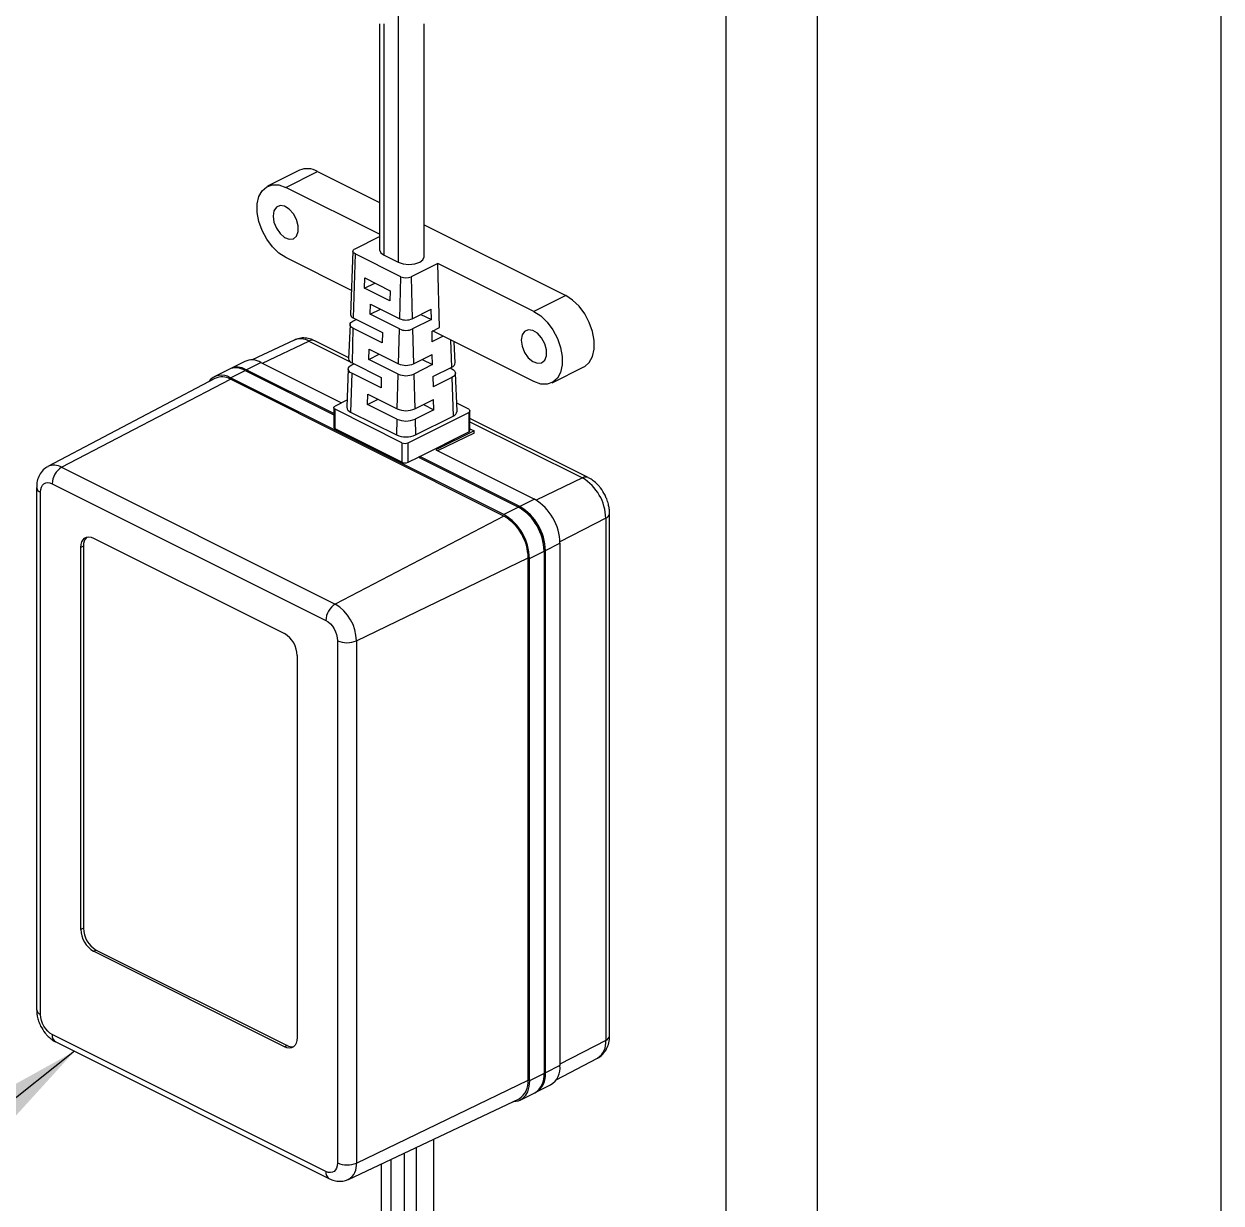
# Model space of a CAD drawing. Extents: x 7948 to 8542, y -4601 to -4181.
# Drawn here: x 8500.42 to 8541.92, y -4329.57 to -4288.7 of the extents above; entities that cross this region are included whole.
import ezdxf

# ---------------------------------------------------------------- set-up
doc = ezdxf.new("R2010")
doc.units = 0
doc.header["$LTSCALE"] = 7
doc.header["$MEASUREMENT"] = 0
doc.layers.get('0').update_dxf_attribs({"color": 2, "linetype": 'CONTINUOUS'})
doc.layers.add('TXT', color=4, linetype='CONTINUOUS')
doc.styles.add('ROMANS', font='romans')
doc.dimstyles.new('A-3', dxfattribs={"dimscale": 0, "dimtxt": 2.8, "dimasz": 2, "dimexe": 0.7, "dimexo": 0.5, "dimgap": 1, "dimtad": 1, "dimdec": 4, "dimdsep": 46, "dimtxsty": 'ROMANS', "dimcen": 0, "dimclrd": 3, "dimclre": 3, "dimclrt": 2, "dimadec": 4, "dimazin": 2, "dimtfac": 1, "dimtdec": 4, "dimtmove": 0, "dimatfit": 0, "dimfxl": 0, "dimarcsym": 0})

# ---------------------------------------------------------------- blocks, each defined once
blk = doc.blocks.new('BORDER')
blk.add_line((1, 0), (1, 1))

msp = doc.modelspace()

# ---------------------------------------------------------------- linework, layer by layer
at = {"linetype": 'Continuous'}
for p, q in [((8513.38659, -4286.13779), (8513.38659, -4288.70054)), ((8512.74588, -4288.70054), (8512.74588, -4296.53208)), ((8512.90123, -4296.71961), (8512.90123, -4288.70054)), ((8513.38659, -4288.70054), (8513.38659, -4296.96229)), ((8514.29204, -4296.77476), (8514.29204, -4288.70054)), ((8509.96789, -4293.7731), (8508.86481, -4294.32464)), ((8509.49269, -4294.36452), (8510.59578, -4293.81297)), ((8510.59578, -4293.81297), (8512.74588, -4294.88803)), ((8512.74588, -4295.99111), (8509.49269, -4294.36452)), ((8514.29204, -4295.6611), (8519.19986, -4298.11501)), ((8511.89707, -4296.4933), (8512.74588, -4296.0689)), ((8511.76921, -4297.93457), (8509.49269, -4296.79632)), ((8511.82387, -4296.5792), (8511.73564, -4298.76693)), ((8511.89707, -4296.67014), (8511.83467, -4298.88996)), ((8513.48552, -4297.46437), (8511.89707, -4296.67014)), ((8512.90123, -4296.71961), (8513.38659, -4296.96229)), ((8514.7658, -4297.00107), (8513.83921, -4297.46437)), ((8518.09677, -4298.66656), (8514.7658, -4297.00107)), ((8514.8282, -4299.22089), (8514.7658, -4297.00107)), ((8512.22156, -4297.86063), (8512.23157, -4297.50436)), ((8512.22156, -4297.86063), (8512.58283, -4297.67999)), ((8512.23157, -4297.50436), (8513.11404, -4297.9456)), ((8513.44469, -4298.91684), (8513.48552, -4297.46437)), ((8513.83921, -4297.46437), (8513.88004, -4298.91684)), ((8513.10403, -4298.30186), (8512.22156, -4297.86063)), ((8513.11404, -4297.9456), (8513.10403, -4298.30186)), ((8519.19986, -4298.11501), (8518.09677, -4298.66656)), ((8512.41983, -4298.76569), (8512.42985, -4298.40942)), ((8512.42985, -4298.40942), (8513.44469, -4298.91684)), ((8511.82466, -4298.99697), (8511.93667, -4298.94096)), ((8511.83467, -4298.88996), (8512.84951, -4299.39738)), ((8512.41983, -4298.76569), (8512.78111, -4298.58505)), ((8513.43467, -4299.27311), (8512.41983, -4298.76569)), ((8513.88004, -4298.91684), (8514.53086, -4298.59143)), ((8514.1796, -4298.76706), (8514.54087, -4298.9477)), ((8514.54087, -4298.9477), (8514.53086, -4298.59143)), ((8511.72148, -4299.11805), (8511.67355, -4300.30644)), ((8511.82466, -4299.24623), (8511.79076, -4300.45206)), ((8512.83949, -4299.75365), (8511.82466, -4299.24623)), ((8513.40077, -4300.47894), (8513.43467, -4299.27311)), ((8514.54087, -4298.9477), (8513.89005, -4299.27311)), ((8513.89005, -4299.27311), (8513.92395, -4300.47894)), ((8514.55243, -4299.35878), (8514.8282, -4299.22089)), ((8514.55243, -4299.35878), (8514.56245, -4299.71504)), ((8518.09677, -4301.09836), (8514.58502, -4299.34248)), ((8509.78933, -4299.65566), (8508.32668, -4300.34706)), ((8508.68751, -4300.4606), (8510.29269, -4299.69232)), ((8510.29269, -4299.69232), (8511.72433, -4300.40814)), ((8511.67497, -4300.27123), (8510.49621, -4299.68185)), ((8512.84951, -4299.39738), (8512.83949, -4299.75365)), ((8514.9463, -4299.52312), (8514.56245, -4299.71504)), ((8515.24716, -4300.59546), (8515.22088, -4299.66041)), ((8515.36437, -4300.44985), (8515.33483, -4299.71739)), ((8512.37592, -4300.32779), (8512.38593, -4299.97152)), ((8512.37592, -4300.32779), (8512.73719, -4300.14715)), ((8512.38593, -4299.97152), (8513.40077, -4300.47894)), ((8513.92395, -4300.47894), (8514.57477, -4300.15353)), ((8514.58479, -4300.5098), (8514.57477, -4300.15353)), ((8508.07416, -4300.39754), (8507.56674, -4300.65125)), ((8508.12487, -4300.68669), (8508.63229, -4300.43298)), ((8508.63229, -4300.43298), (8511.43151, -4301.8326)), ((8511.78074, -4300.51515), (8511.84884, -4300.4811)), ((8511.79076, -4300.45206), (8512.8056, -4300.95948)), ((8513.39076, -4300.83521), (8512.37592, -4300.32779)), ((8514.58479, -4300.5098), (8513.93397, -4300.83521)), ((8514.22351, -4300.32916), (8514.58479, -4300.5098)), ((8514.59634, -4300.92087), (8515.24716, -4300.59546)), ((8518.72466, -4301.13823), (8519.82774, -4300.58669)), ((8507.03438, -4300.98732), (8501.24791, -4304.04205)), ((8501.72119, -4304.06768), (8507.57332, -4301.01651)), ((8507.52262, -4300.67331), (8507.0152, -4300.92702)), ((8507.57332, -4300.96247), (8508.08074, -4300.70876)), ((8517.05987, -4305.70574), (8507.57332, -4300.96247)), ((8517.05987, -4305.75978), (8507.57332, -4301.01651)), ((8508.08074, -4300.70876), (8511.15679, -4302.24678)), ((8511.15679, -4302.20265), (8508.12487, -4300.68669)), ((8511.65939, -4300.65756), (8511.60601, -4301.981)), ((8511.78074, -4300.80833), (8511.74299, -4302.15118)), ((8512.79558, -4301.31575), (8511.78074, -4300.80833)), ((8512.8056, -4300.95948), (8512.79558, -4301.31575)), ((8513.35686, -4302.04103), (8513.39076, -4300.83521)), ((8513.93397, -4300.83521), (8513.96786, -4302.04103)), ((8514.59634, -4300.92087), (8514.60636, -4301.27714)), ((8515.25718, -4300.95173), (8514.60636, -4301.27714)), ((8515.18908, -4300.6245), (8515.25718, -4300.65855)), ((8515.25718, -4300.95173), (8515.29493, -4302.29458)), ((8515.43191, -4302.1244), (8515.37853, -4300.80096)), ((8511.61571, -4301.7405), (8511.20248, -4301.94711)), ((8512.332, -4301.88988), (8512.34202, -4301.53361)), ((8512.332, -4301.88988), (8512.69328, -4301.70924)), ((8512.34202, -4301.53361), (8513.35686, -4302.04103)), ((8513.96786, -4302.04103), (8514.61869, -4301.71562)), ((8514.6287, -4302.07189), (8514.61869, -4301.71562)), ((8515.83544, -4302.05742), (8515.42085, -4301.85012)), ((8511.15679, -4302.00227), (8511.15679, -4302.67777)), ((8513.51896, -4303.21566), (8511.20248, -4302.05742)), ((8511.20248, -4302.73292), (8511.20248, -4302.05742)), ((8511.74299, -4302.15118), (8513.33144, -4302.94541)), ((8513.34684, -4302.3973), (8512.332, -4301.88988)), ((8513.73958, -4303.21566), (8515.83544, -4302.16773)), ((8514.6287, -4302.07189), (8513.97788, -4302.3973)), ((8514.26743, -4301.89125), (8514.6287, -4302.07189)), ((8515.83544, -4302.16773), (8515.83544, -4302.84323)), ((8515.88113, -4302.78807), (8515.88113, -4302.11258)), ((8513.34684, -4302.3973), (8513.33144, -4302.94541)), ((8513.97788, -4302.3973), (8513.99329, -4302.94541)), ((8513.99329, -4302.94541), (8515.29493, -4302.29458)), ((8519.98276, -4304.42513), (8515.88113, -4302.37431)), ((8515.88113, -4302.48654), (8519.77924, -4304.43559)), ((8513.51896, -4303.89116), (8511.20248, -4302.73292)), ((8514.13669, -4303.69261), (8515.83544, -4302.84323)), ((8516.02297, -4302.80462), (8514.69926, -4303.46647)), ((8516.02297, -4302.88696), (8514.75448, -4303.49408)), ((8515.88113, -4302.7337), (8516.02297, -4302.80462)), ((8516.02297, -4302.88696), (8516.02297, -4302.80462)), ((8513.51896, -4303.21566), (8513.51896, -4303.89116)), ((8513.73958, -4303.89116), (8513.73958, -4303.21566)), ((8514.69926, -4303.46647), (8518.11883, -4305.17626)), ((8513.73958, -4303.89116), (8514.09257, -4303.71467)), ((8514.13669, -4303.69261), (8514.09257, -4303.71467)), ((8514.09257, -4303.71467), (8517.56729, -4305.45203)), ((8517.61141, -4305.42997), (8514.13669, -4303.69261)), ((8501.72119, -4304.06768), (8511.20773, -4308.81095)), ((8501.39604, -4304.63549), (8510.88258, -4309.37877)), ((8519.77924, -4304.43559), (8518.17204, -4305.20483)), ((8500.85364, -4304.76379), (8500.85364, -4322.86718)), ((8500.99072, -4323.03264), (8500.99072, -4304.92925)), ((8517.56729, -4305.45203), (8517.05987, -4305.70574)), ((8518.11883, -4305.17626), (8517.61141, -4305.42997)), ((8517.05987, -4305.75978), (8511.20773, -4308.81095)), ((8520.5886, -4305.83154), (8519.00056, -4306.65377)), ((8520.5886, -4305.83154), (8520.5886, -4323.93493)), ((8520.71995, -4323.77238), (8520.71995, -4305.66899)), ((8502.47706, -4306.80007), (8502.38882, -4306.8442)), ((8502.47706, -4306.80007), (8502.47706, -4320.03987)), ((8502.83005, -4306.52442), (8509.44857, -4309.83368)), ((8518.49388, -4306.952), (8519.0013, -4306.69829)), ((8519.0013, -4306.69829), (8519.0013, -4324.80169)), ((8502.38882, -4320.08399), (8502.38882, -4306.8442)), ((8511.94393, -4310.0807), (8517.89821, -4307.20571)), ((8517.89821, -4325.30911), (8517.89821, -4307.20571)), ((8517.94234, -4307.22777), (8518.44976, -4306.97406)), ((8517.94234, -4325.33117), (8517.94234, -4307.22777)), ((8518.44905, -4306.9303), (8518.44976, -4306.92994)), ((8518.44976, -4306.97406), (8518.44976, -4306.92994)), ((8518.44976, -4306.97406), (8518.44976, -4325.07746)), ((8518.49388, -4325.0554), (8518.49388, -4306.952)), ((8511.2879, -4310.07784), (8511.2879, -4328.18124)), ((8511.94393, -4310.0807), (8511.94393, -4328.1841)), ((8509.88981, -4310.59469), (8509.88981, -4323.83449)), ((8502.47706, -4320.03987), (8502.38882, -4320.08399)), ((8502.83005, -4320.84501), (8502.9183, -4320.80089)), ((8509.44857, -4324.15427), (8502.83005, -4320.84501)), ((8502.9183, -4320.80089), (8509.53682, -4324.11015)), ((8510.88258, -4328.47499), (8501.39604, -4323.73172)), ((8501.51767, -4323.98485), (8511.00421, -4328.72812)), ((8509.53682, -4324.11015), (8509.44857, -4324.15427)), ((8520.5886, -4323.93493), (8519.0013, -4324.75678)), ((8518.86884, -4325.30497), (8520.29955, -4324.54969)), ((8518.44976, -4325.07746), (8517.94234, -4325.33117)), ((8519.0013, -4324.80169), (8518.49388, -4325.0554)), ((8511.94393, -4328.1841), (8517.89821, -4325.30911)), ((8518.16953, -4325.73041), (8518.67695, -4325.4767)), ((8517.61799, -4326.00618), (8518.12541, -4325.75247)), ((8511.66559, -4328.75099), (8517.58126, -4325.95466)), ((8514.62342, -4342.43733), (8514.62342, -4327.35283)), ((8513.6122, -4342.43805), (8513.6122, -4327.83083)), ((8514.02342, -4342.72569), (8514.02342, -4327.63645)), ((8512.80476, -4328.21251), (8512.80476, -4341.6384)), ((8513.13568, -4328.05608), (8513.13568, -4341.77994))]:
    msp.add_line(p, q, dxfattribs=at)
at = {"color": 1, "ltscale": 0.5}
msp.add_lwpolyline([(8473.78485, -4253.19964), (8524.75248, -4253.19964), (8524.75248, -4364.98281), (8473.78485, -4364.98281)], close=True, dxfattribs=at)
at = {"linetype": 'Continuous', "flags": 128}
for points in [[(8509.49269, -4296.79632), (8509.25511, -4296.64219), (8509.03133, -4296.42636), (8508.83436, -4296.16136), (8508.67565, -4295.86261), (8508.56443, -4295.54745), (8508.50716, -4295.23421), (8508.50716, -4294.94109), (8508.56443, -4294.68512), (8508.67565, -4294.48119), (8508.83436, -4294.34114), (8509.03133, -4294.27311), (8509.25511, -4294.28106), (8509.49269, -4294.36452)], [(8509.05146, -4295.3598), (8509.08126, -4295.56991), (8509.16662, -4295.78144), (8509.29602, -4295.96583), (8509.45198, -4296.09816), (8509.61344, -4296.16056), (8509.7586, -4296.14462), (8509.86784, -4296.05247), (8509.92642, -4295.89658), (8509.92642, -4295.69798), (8509.86784, -4295.48351), (8509.7586, -4295.28212), (8509.61344, -4295.12102), (8509.45198, -4295.02197), (8509.29602, -4294.99833), (8509.16662, -4295.05331), (8509.08126, -4295.17948), (8509.05146, -4295.3598)], [(8511.89707, -4296.67014), (8511.86597, -4296.65119), (8511.84286, -4296.62958), (8511.82863, -4296.60612), (8511.82382, -4296.58172), (8511.82863, -4296.55733), (8511.84286, -4296.53387), (8511.86597, -4296.51225), (8511.89707, -4296.4933)], [(8512.74588, -4296.53208), (8512.78626, -4296.63357), (8512.90123, -4296.71961)], [(8513.38659, -4296.96229), (8513.55866, -4297.01978), (8513.76164, -4297.03996), (8513.96462, -4297.01978), (8514.13669, -4296.96229), (8514.25167, -4296.87625), (8514.29204, -4296.77476)], [(8519.82774, -4300.58669), (8519.85819, -4300.57019), (8520.0169, -4300.43014), (8520.12812, -4300.22621), (8520.1854, -4299.97024), (8520.1854, -4299.67712), (8520.12812, -4299.36388), (8520.0169, -4299.04872), (8519.85819, -4298.74996), (8519.66122, -4298.48497), (8519.43744, -4298.26914), (8519.19986, -4298.11501)], [(8518.09677, -4298.66656), (8518.33436, -4298.82068), (8518.55814, -4299.03651), (8518.7551, -4299.30151), (8518.91381, -4299.60027), (8519.02503, -4299.91542), (8519.08231, -4300.22866), (8519.08231, -4300.52179), (8519.02503, -4300.77775), (8518.91381, -4300.98168), (8518.7551, -4301.12174), (8518.55814, -4301.18976), (8518.33436, -4301.18182), (8518.09677, -4301.09836)], [(8511.82466, -4299.24623), (8511.78082, -4299.21952), (8511.74824, -4299.18905), (8511.72818, -4299.15599), (8511.72141, -4299.1216), (8511.72818, -4299.08722), (8511.74824, -4299.05415), (8511.78082, -4299.02368), (8511.82466, -4298.99697)], [(8517.65554, -4299.66184), (8517.68533, -4299.87195), (8517.77069, -4300.08348), (8517.9001, -4300.26786), (8518.05606, -4300.40019), (8518.21752, -4300.4626), (8518.36267, -4300.44665), (8518.47192, -4300.35451), (8518.53049, -4300.19861), (8518.53049, -4300.00002), (8518.47192, -4299.78554), (8518.36267, -4299.58416), (8518.21752, -4299.42306), (8518.05606, -4299.324), (8517.9001, -4299.30037), (8517.77069, -4299.35535), (8517.68533, -4299.48152), (8517.65554, -4299.66184)], [(8511.78074, -4300.80833), (8511.72918, -4300.77691), (8511.69086, -4300.74107), (8511.66727, -4300.70218), (8511.6593, -4300.66174), (8511.66727, -4300.6213), (8511.69086, -4300.58241), (8511.72918, -4300.54657), (8511.78074, -4300.51515)], [(8515.25718, -4300.65855), (8515.30874, -4300.68997), (8515.34706, -4300.72581), (8515.37065, -4300.7647), (8515.37862, -4300.80514), (8515.37065, -4300.84559), (8515.34706, -4300.88447), (8515.30874, -4300.92032), (8515.25718, -4300.95173)], [(8511.20248, -4302.05742), (8511.18308, -4302.0456), (8511.16866, -4302.03212), (8511.15979, -4302.01748), (8511.15679, -4302.00227), (8511.15979, -4301.98705), (8511.16866, -4301.97242), (8511.18308, -4301.95893), (8511.20248, -4301.94711)], [(8515.83544, -4302.05742), (8515.85484, -4302.06924), (8515.86926, -4302.08273), (8515.87814, -4302.09736), (8515.88113, -4302.11258), (8515.87814, -4302.12779), (8515.86926, -4302.14242), (8515.85484, -4302.15591), (8515.83544, -4302.16773)], [(8502.38882, -4306.8442), (8502.3973, -4306.74301), (8502.4224, -4306.65419), (8502.46318, -4306.58115), (8502.51805, -4306.52669), (8502.58491, -4306.49292), (8502.6612, -4306.48112), (8502.74397, -4306.49176), (8502.83005, -4306.52442)], [(8509.88981, -4323.83449), (8509.88133, -4323.93568), (8509.85622, -4324.0245), (8509.81544, -4324.09754), (8509.76057, -4324.15199), (8509.69371, -4324.18577), (8509.61742, -4324.19756), (8509.53465, -4324.18693), (8509.44857, -4324.15427)], [(8517.94234, -4325.33117), (8517.92538, -4325.53354), (8517.87516, -4325.71119), (8517.79362, -4325.85727), (8517.68387, -4325.96617), (8517.55014, -4326.03372), (8517.39758, -4326.05732), (8517.36548, -4326.05666)]]:
    msp.add_lwpolyline(points, dxfattribs=at)
at = {"linetype": 'Continuous'}
for centre, radius, start, end in [((8510.24271, -4294.40908), 0.69282, 59.362022, 113.370214), ((8513.66236, -4297.06526), 0.43653, 246.101932, 293.898065), ((8511.87909, -4298.75284), 0.14414, 185.609272, 252.052082), ((8513.66236, -4298.42559), 0.53732, 246.101923, 293.89808), ((8513.66236, -4298.75925), 0.56205, 246.10195, 293.898045), ((8510.00449, -4300.17557), 0.56266, 59.188365, 112.481904), ((8510.40482, -4299.88859), 0.22604, 66.150177, 119.737536), ((8507.81316, -4301.2043), 0.60422, 58.9432, 116.349879), ((8508.31882, -4300.95706), 0.61067, 59.114539, 113.617704), ((8511.84333, -4300.28977), 0.17059, 185.609121, 252.052214), ((8513.66236, -4299.88858), 0.64572, 246.101946, 293.898048), ((8515.2003, -4300.43776), 0.16452, 286.550456, 355.78826), ((8507.27039, -4301.42726), 0.5548, 56.90559, 143.69099), ((8507.27624, -4301.51176), 0.57752, 59.041885, 114.758677), ((8507.76727, -4301.23283), 0.61067, 59.114539, 113.617704), ((8513.66236, -4300.22224), 0.67044, 246.10195, 293.898047), ((8511.80443, -4301.96152), 0.19937, 185.608888, 252.052439), ((8513.66236, -4301.35157), 0.75412, 246.101943, 293.898051), ((8515.24016, -4302.11028), 0.19227, 286.550666, 355.787983), ((8511.22513, -4302.66765), 0.06908, 188.416216, 250.862355), ((8513.66236, -4301.68523), 0.77884, 246.101938, 293.898062), ((8513.66236, -4302.19856), 0.81688, 246.101948, 293.898048), ((8515.81279, -4302.77796), 0.06908, 289.137521, 351.583997), ((8513.62927, -4302.96671), 0.27229, 246.101944, 293.898049), ((8513.62927, -4303.64221), 0.27229, 246.101944, 293.898049), ((8501.46034, -4304.50245), 0.50702, 59.037618, 114.823703), ((8502.0761, -4304.64792), 0.68017, 121.452447, 178.953529), ((8519.89133, -4304.63175), 0.22593, 66.013625, 119.7456), ((8518.93182, -4305.85952), 1.65701, 0.967802, 59.242162), ((8501.04785, -4304.74226), 0.19552, 186.680004, 253.011432), ((8516.64333, -4307.00458), 1.80669, 0.967819, 59.242128), ((8516.68745, -4306.98252), 1.80669, 0.967819, 59.242128), ((8516.68574, -4306.97437), 1.76458, 1.442955, 52.431436), ((8517.19487, -4306.72881), 1.80669, 0.967819, 59.242128), ((8516.13591, -4307.25829), 1.80669, 0.967819, 59.242128), ((8516.1821, -4307.2347), 1.71635, 0.967865, 59.242082), ((8520.51906, -4305.64109), 0.20274, 290.058332, 352.23712), ((8502.86187, -4306.77044), 0.38595, 133.245541, 184.404367), ((8511.56264, -4309.39119), 0.68017, 121.452447, 178.953529), ((8510.43692, -4310.10616), 1.50722, 0.967832, 59.242111), ((8508.98659, -4310.60995), 0.90334, 0.967776, 59.242204), ((8511.61919, -4309.32852), 0.81929, 246.148778, 293.351209), ((8503.29203, -4320.06874), 0.90334, 180.967853, 239.242127), ((8503.38028, -4320.02461), 0.90334, 180.967853, 239.242127), ((8501.04743, -4322.84615), 0.19493, 186.193912, 253.084619), ((8501.6555, -4323.76283), 0.26132, 173.161949, 238.167178), ((8520.51889, -4323.74426), 0.20301, 290.08185, 352.038068), ((8509.69956, -4323.8201), 0.33258, 240.704118, 282.126534), ((8519.95191, -4324.0109), 0.64121, 302.831375, 6.80466), ((8517.75934, -4325.16114), 0.69547, 301.760421, 6.9105), ((8517.81221, -4325.14103), 0.68702, 299.180541, 7.159751), ((8518.31088, -4324.88537), 0.69547, 301.760421, 6.9105), ((8517.22755, -4325.38041), 0.67444, 301.630552, 6.068585), ((8511.61919, -4327.43192), 0.81929, 246.148778, 293.351209), ((8511.37073, -4328.25453), 0.57751, 300.793817, 7.004886), ((8511.14209, -4328.50609), 0.26137, 173.165512, 238.128666)]:
    msp.add_arc(centre, radius, start, end, dxfattribs=at)
for points, knots in [([(8510.49482, -4299.68584), (8510.45335, -4299.66526), (8510.35044, -4299.6142), (8510.16995, -4299.58113), (8509.96937, -4299.58512), (8509.84856, -4299.6355), (8509.79207, -4299.65905)], [0, 0, 0, 0, 0.18746646, 0.46513558, 0.74989359, 1, 1, 1, 1]), ([(8501.25032, -4304.04976), (8501.22559, -4304.06057), (8501.12878, -4304.10289), (8501.0044, -4304.24018), (8500.89997, -4304.43733), (8500.85575, -4304.61653), (8500.8573, -4304.72804), (8500.85781, -4304.76477)], [0, 0, 0, 0, 0.09387156, 0.36749545, 0.62188292, 0.87545626, 1, 1, 1, 1]), ([(8520.56269, -4305.03513), (8520.51307, -4304.94774), (8520.44379, -4304.8257), (8520.31346, -4304.67162), (8520.19255, -4304.55811), (8520.07511, -4304.46909), (8519.99982, -4304.43698), (8519.98142, -4304.42914)], [0, 0, 0, 0, 0.33998105, 0.47477951, 0.69745246, 0.92606906, 1, 1, 1, 1]), ([(8520.71834, -4305.66858), (8520.71692, -4305.61453), (8520.71413, -4305.50852), (8520.67983, -4305.33919), (8520.63056, -4305.18031), (8520.58289, -4305.07835), (8520.56269, -4305.03513)], [0, 0, 0, 0, 0.25400951, 0.4982765, 0.78729535, 1, 1, 1, 1]), ([(8500.85781, -4322.86817), (8500.85677, -4322.89508), (8500.85385, -4322.97062), (8500.87614, -4323.10352), (8500.91826, -4323.26849), (8500.96835, -4323.37874), (8500.99441, -4323.43612)], [0, 0, 0, 0, 0.141705533, 0.397789176, 0.686603657, 1, 1, 1, 1]), ([(8500.99441, -4323.43612), (8501.04193, -4323.51909), (8501.10836, -4323.63508), (8501.23496, -4323.78017), (8501.35382, -4323.88482), (8501.45537, -4323.96004), (8501.51483, -4323.98258), (8501.51833, -4323.9839)], [0, 0, 0, 0, 0.36022169, 0.5035843, 0.74065765, 0.98475339, 1, 1, 1, 1]), ([(8520.29884, -4324.54986), (8520.29923, -4324.54973), (8520.37267, -4324.52408), (8520.48942, -4324.41515), (8520.62561, -4324.23367), (8520.69808, -4324.0205), (8520.72416, -4323.86325), (8520.71886, -4323.78004), (8520.71834, -4323.77197)], [0, 0, 0, 0, 0.00134291, 0.25305543, 0.49432025, 0.74144005, 0.97491968, 1, 1, 1, 1]), ([(8511.00487, -4328.72718), (8511.06024, -4328.75164), (8511.17636, -4328.80293), (8511.36957, -4328.82416), (8511.54182, -4328.80813), (8511.63283, -4328.75914), (8511.66369, -4328.74253)], [0, 0, 0, 0, 0.26238317, 0.55024802, 0.84748615, 1, 1, 1, 1])]:
    msp.add_open_spline(points, degree=3, knots=knots, dxfattribs=at)
for points in [[(8500.99072, -4304.92925), (8500.99072, -4304.65527), (8501.17234, -4304.52364), (8501.39604, -4304.63549)], [(8510.88258, -4309.37877), (8511.10629, -4309.49062), (8511.2879, -4309.80386), (8511.2879, -4310.07784)], [(8501.39604, -4323.73172), (8501.17234, -4323.61987), (8500.99072, -4323.30662), (8500.99072, -4323.03264)], [(8511.2879, -4328.18124), (8511.2879, -4328.45522), (8511.10629, -4328.58684), (8510.88258, -4328.47499)]]:
    msp.add_open_spline(points, degree=3, dxfattribs=at)
at = {"layer": 'TXT'}
msp.add_line((8527.9229, -4200.20045), (8527.9229, -4590.20045), dxfattribs=at)

# ---------------------------------------------------------------- block references
at = {"xscale": 594, "yscale": 420, "zscale": 594}
msp.add_blockref('BORDER', (7947.9229, -4601.20045), dxfattribs=at)

# ---------------------------------------------------------------- leaders
msp.add_leader([(8502.16762, -4324.30983), (8465.47015, -4353.344)], dimstyle='A-3', override={"dimscale": 1, "dimasz": 3, "dimtad": 0, "dimclrd": 256, "dimarcsym": 1})

doc.saveas('drawing.dxf')
